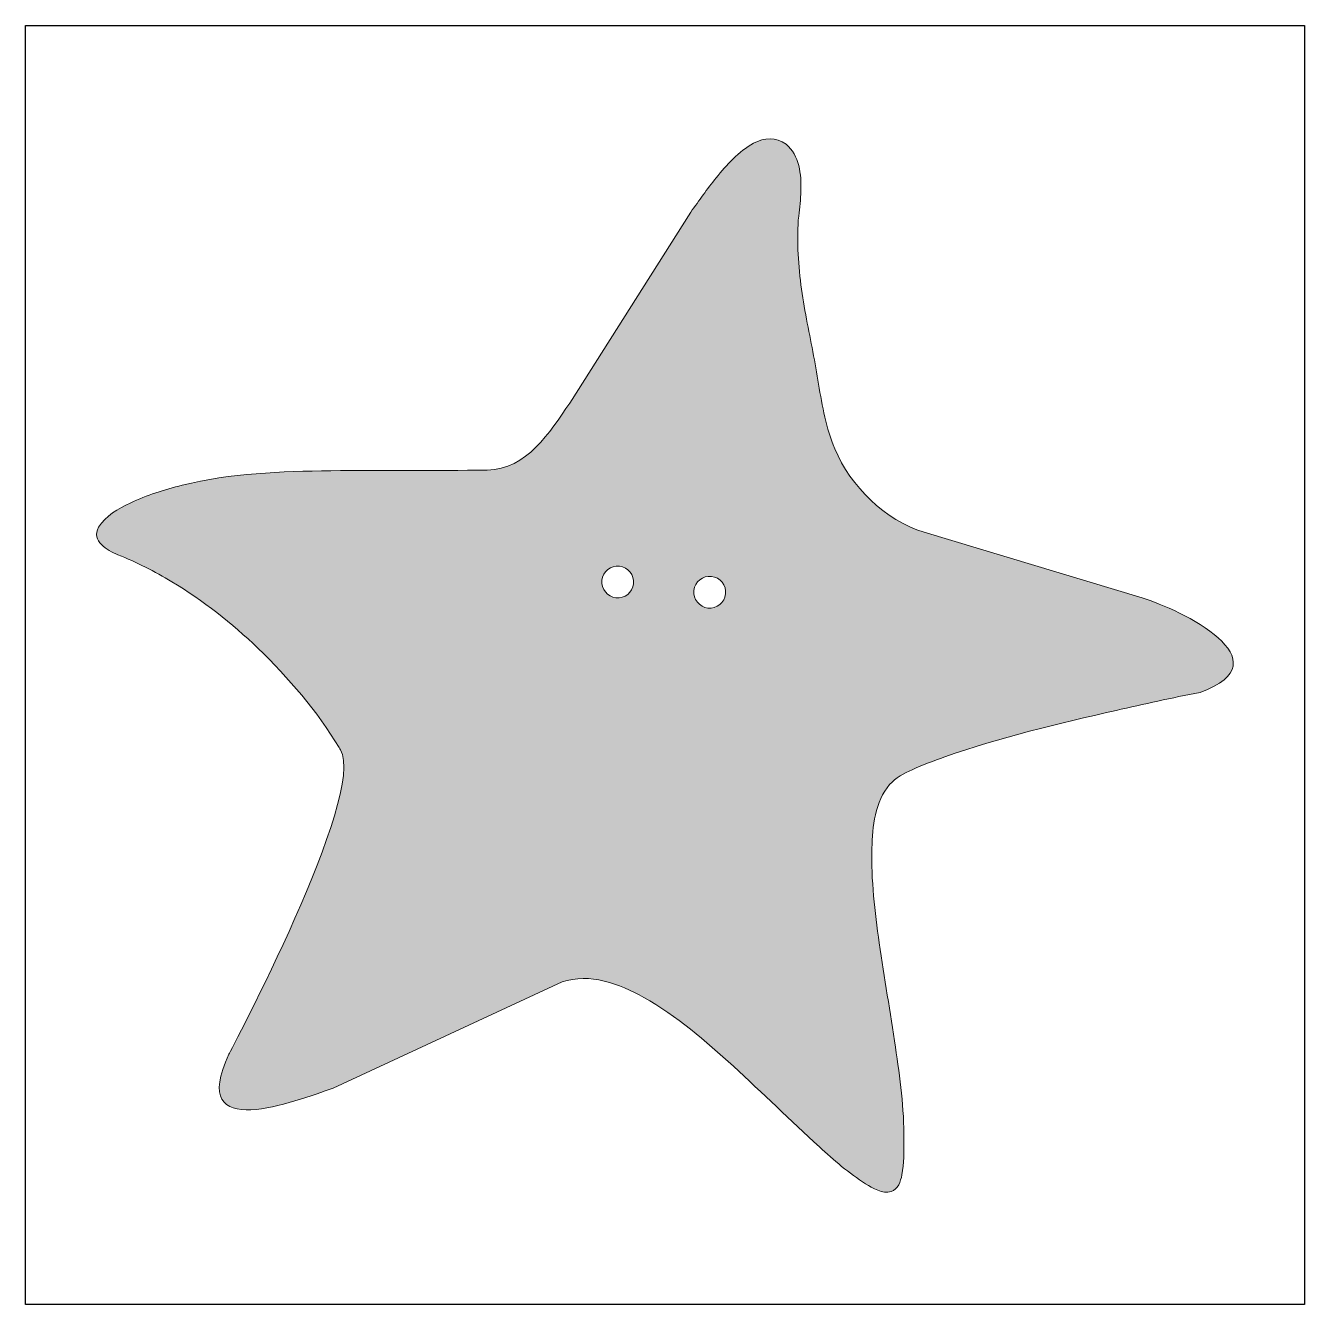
# Model space of a CAD drawing. Header units: inches. Extents: x 0 to 114, y 0 to 114.
import ezdxf

# ---------------------------------------------------------------- set-up
doc = ezdxf.new("R2010")
doc.units = ezdxf.units.IN
doc.header["$MEASUREMENT"] = 0
doc.layers.add('Image Background', color=7, linetype='Continuous')
doc.layers.add('Layer 1', color=7, linetype='Continuous')
picture_1 = doc.add_image_def('image1.png', size_in_pixel=(1350, 1350))

msp = doc.modelspace()

# ---------------------------------------------------------------- hatches: boundary and pattern name
at = {"layer": 'Layer 1', "true_color": 0xfaaf40}
h = msp.add_hatch(color=43, dxfattribs=at)
h.dxf.hatch_style = 2
edge = h.paths.add_edge_path()
edge.add_spline(control_points=[(80.32, 69.01), (76.78, 70.1), (73.76, 73.09), (72.33, 76.47), (71.56, 78.31), (71.2, 80.29), (70.88, 82.25), (70.56, 84.2), (70.18, 86.12), (69.8, 88.06), (69.41, 90.1), (69.11, 92.17), (69.03, 94.26), (68.99, 95.26), (69, 96.27), (69.1, 97.27), (69.18, 98.02), (69.28, 98.77), (69.3, 99.53), (69.34, 100.97), (69.18, 102.71), (67.97, 103.69), (67.09, 104.39), (66.01, 104.28), (65.07, 103.78), (63.73, 103.06), (62.66, 101.85), (61.71, 100.69), (60.91, 99.7), (60.21, 98.65), (59.45, 97.63), (59.45, 97.63), (48.64, 80.56), (48.64, 80.56), (46.84, 77.96), (44.82, 74.62), (41.25, 74.57), (36.6, 74.51), (31.94, 74.57), (27.28, 74.51), (22.82, 74.45), (18.35, 74.3), (14, 73.22), (12.41, 72.82), (10.83, 72.34), (9.36, 71.62), (8.35, 71.13), (7.1, 70.49), (6.53, 69.46), (5.85, 68.23), (7.28, 67.41), (8.25, 67.01), (9.91, 66.33), (11.53, 65.52), (13.07, 64.59), (15.86, 62.92), (18.43, 60.9), (20.77, 58.65), (23.51, 56.01), (26.05, 53.03), (28.02, 49.77), (28.06, 49.7), (28.1, 49.64), (28.14, 49.57), (30.57, 45.68), (18.18, 22.38), (18.18, 22.38), (14.37, 14.32), (24.12, 18.16), (27.48, 19.34), (27.48, 19.34), (47.95, 28.82), (47.95, 28.82), (50.42, 29.66), (53.08, 28.65), (55.25, 27.44), (58.19, 25.79), (60.78, 23.54), (63.26, 21.28), (65.86, 18.92), (68.35, 16.43), (70.95, 14.08), (72.25, 12.91), (73.58, 11.71), (75.08, 10.79), (75.7, 10.41), (76.6, 9.85), (77.37, 10.09), (77.99, 10.28), (78.21, 11), (78.32, 11.57), (78.52, 12.61), (78.51, 13.68), (78.51, 14.73), (78.52, 17.5), (78.15, 20.26), (77.75, 22.99), (77.29, 26.1), (76.74, 29.19), (76.3, 32.31), (75.91, 35.1), (75.56, 37.94), (75.64, 40.77), (75.7, 42.69), (75.91, 44.96), (77.23, 46.46), (77.77, 47.09), (78.51, 47.45), (79.25, 47.79), (80.2, 48.22), (81.17, 48.59), (82.15, 48.94), (87.13, 50.69), (92.31, 51.92), (97.46, 53.09), (99.95, 53.66), (102.46, 54.21), (104.97, 54.7), (112.74, 57.51), (103.22, 62.11), (99.81, 63.14), (99.81, 63.14), (80.32, 69.01), (80.32, 69.01)], knot_values=[0, 0, 0, 0, 1, 1, 1, 2, 2, 2, 3, 3, 3, 4, 4, 4, 5, 5, 5, 6, 6, 6, 7, 7, 7, 8, 8, 8, 9, 9, 9, 10, 10, 10, 11, 11, 11, 12, 12, 12, 13, 13, 13, 14, 14, 14, 15, 15, 15, 16, 16, 16, 17, 17, 17, 18, 18, 18, 19, 19, 19, 20, 20, 20, 21, 21, 21, 22, 22, 22, 23, 23, 23, 24, 24, 24, 25, 25, 25, 26, 26, 26, 27, 27, 27, 28, 28, 28, 29, 29, 29, 30, 30, 30, 31, 31, 31, 32, 32, 32, 33, 33, 33, 34, 34, 34, 35, 35, 35, 36, 36, 36, 37, 37, 37, 38, 38, 38, 39, 39, 39, 40, 40, 40, 41, 41, 41, 41], degree=3, periodic=1)
edge = h.paths.add_edge_path()
edge.add_spline(control_points=[(52.77, 63.15), (52, 63.23), (51.43, 63.95), (51.51, 64.72), (51.6, 65.49), (52.31, 66.07), (53.08, 65.98), (53.85, 65.9), (54.43, 65.18), (54.34, 64.41), (54.26, 63.64), (53.54, 63.06), (52.77, 63.15)], knot_values=[0, 0, 0, 0, 1, 1, 1, 2, 2, 2, 3, 3, 3, 4, 4, 4, 4], degree=3, periodic=1)
edge = h.paths.add_edge_path()
edge.add_spline(control_points=[(60.99, 62.24), (60.22, 62.33), (59.65, 63.04), (59.73, 63.81), (59.82, 64.59), (60.53, 65.16), (61.31, 65.07), (62.08, 64.99), (62.65, 64.27), (62.57, 63.5), (62.48, 62.73), (61.77, 62.16), (60.99, 62.24)], knot_values=[0, 0, 0, 0, 1, 1, 1, 2, 2, 2, 3, 3, 3, 4, 4, 4, 4], degree=3, periodic=1)

# ---------------------------------------------------------------- linework, layer by layer
at = {"layer": 'Layer 1', "lineweight": 0}
for points, knots in [([(80.32, 69.01), (76.78, 70.1), (73.76, 73.09), (72.33, 76.47), (71.56, 78.31), (71.2, 80.29), (70.88, 82.25), (70.56, 84.2), (70.18, 86.12), (69.8, 88.06), (69.41, 90.1), (69.11, 92.17), (69.03, 94.26), (68.99, 95.26), (69, 96.27), (69.1, 97.27), (69.18, 98.02), (69.28, 98.77), (69.3, 99.53), (69.34, 100.97), (69.18, 102.71), (67.97, 103.69), (67.09, 104.39), (66.01, 104.28), (65.07, 103.78), (63.73, 103.06), (62.66, 101.85), (61.71, 100.69), (60.91, 99.7), (60.21, 98.65), (59.45, 97.63), (59.45, 97.63), (48.64, 80.56), (48.64, 80.56), (46.84, 77.96), (44.82, 74.62), (41.25, 74.57), (36.6, 74.51), (31.94, 74.57), (27.28, 74.51), (22.82, 74.45), (18.35, 74.3), (14, 73.22), (12.41, 72.82), (10.83, 72.34), (9.36, 71.62), (8.35, 71.13), (7.1, 70.49), (6.53, 69.46), (5.85, 68.23), (7.28, 67.41), (8.25, 67.01), (9.91, 66.33), (11.53, 65.52), (13.07, 64.59), (15.86, 62.92), (18.43, 60.9), (20.77, 58.65), (23.51, 56.01), (26.05, 53.03), (28.02, 49.77), (28.06, 49.7), (28.1, 49.64), (28.14, 49.57), (30.57, 45.68), (18.18, 22.38), (18.18, 22.38), (14.37, 14.32), (24.12, 18.16), (27.48, 19.34), (27.48, 19.34), (47.95, 28.82), (47.95, 28.82), (50.42, 29.66), (53.08, 28.65), (55.25, 27.44), (58.19, 25.79), (60.78, 23.54), (63.26, 21.28), (65.86, 18.92), (68.35, 16.43), (70.95, 14.08), (72.25, 12.91), (73.58, 11.71), (75.08, 10.79), (75.7, 10.41), (76.6, 9.85), (77.37, 10.09), (77.99, 10.28), (78.21, 11), (78.32, 11.57), (78.52, 12.61), (78.51, 13.68), (78.51, 14.73), (78.52, 17.5), (78.15, 20.26), (77.75, 22.99), (77.29, 26.1), (76.74, 29.19), (76.3, 32.31), (75.91, 35.1), (75.56, 37.94), (75.64, 40.77), (75.7, 42.69), (75.91, 44.96), (77.23, 46.46), (77.77, 47.09), (78.51, 47.45), (79.25, 47.79), (80.2, 48.22), (81.17, 48.59), (82.15, 48.94), (87.13, 50.69), (92.31, 51.92), (97.46, 53.09), (99.95, 53.66), (102.46, 54.21), (104.97, 54.7), (112.74, 57.51), (103.22, 62.11), (99.81, 63.14), (99.81, 63.14), (80.32, 69.01), (80.32, 69.01)], [0, 0, 0, 0, 1, 1, 1, 2, 2, 2, 3, 3, 3, 4, 4, 4, 5, 5, 5, 6, 6, 6, 7, 7, 7, 8, 8, 8, 9, 9, 9, 10, 10, 10, 11, 11, 11, 12, 12, 12, 13, 13, 13, 14, 14, 14, 15, 15, 15, 16, 16, 16, 17, 17, 17, 18, 18, 18, 19, 19, 19, 20, 20, 20, 21, 21, 21, 22, 22, 22, 23, 23, 23, 24, 24, 24, 25, 25, 25, 26, 26, 26, 27, 27, 27, 28, 28, 28, 29, 29, 29, 30, 30, 30, 31, 31, 31, 32, 32, 32, 33, 33, 33, 34, 34, 34, 35, 35, 35, 36, 36, 36, 37, 37, 37, 38, 38, 38, 39, 39, 39, 40, 40, 40, 41, 41, 41, 41]), ([(52.77, 63.15), (52, 63.23), (51.43, 63.95), (51.51, 64.72), (51.6, 65.49), (52.31, 66.07), (53.08, 65.98), (53.85, 65.9), (54.43, 65.18), (54.34, 64.41), (54.26, 63.64), (53.54, 63.06), (52.77, 63.15)], [0, 0, 0, 0, 1, 1, 1, 2, 2, 2, 3, 3, 3, 4, 4, 4, 4]), ([(60.99, 62.24), (60.22, 62.33), (59.65, 63.04), (59.73, 63.81), (59.82, 64.59), (60.53, 65.16), (61.31, 65.07), (62.08, 64.99), (62.65, 64.27), (62.57, 63.5), (62.48, 62.73), (61.77, 62.16), (60.99, 62.24)], [0, 0, 0, 0, 1, 1, 1, 2, 2, 2, 3, 3, 3, 4, 4, 4, 4])]:
    msp.add_open_spline(points, degree=3, knots=knots, dxfattribs=at)

# ---------------------------------------------------------------- pictures from other files: only their frames are drawn
at = {"layer": 'Image Background'}
image = msp.add_image(picture_1, insert=(0, 0), size_in_units=(114.3, 114.3), dxfattribs=at)

doc.saveas('drawing.dxf')
